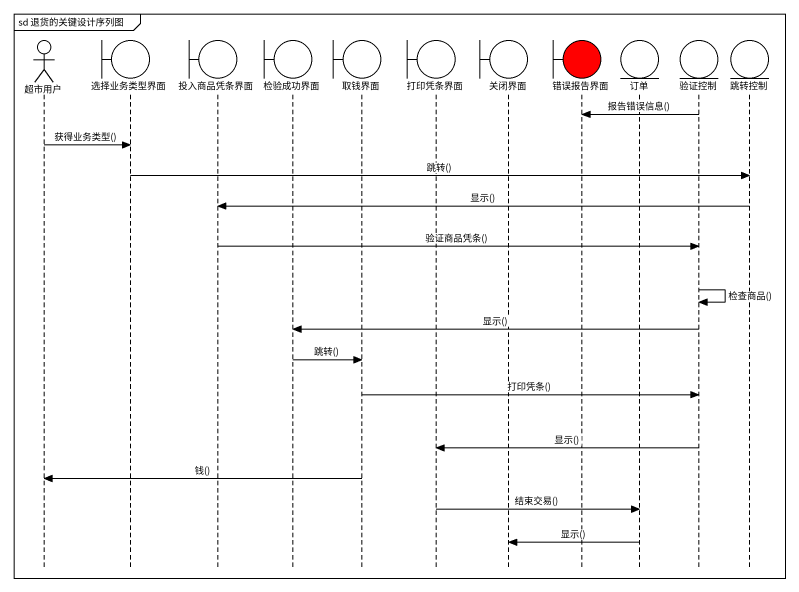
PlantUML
@startuml
mainframe sd 退货的关键设计序列图
hide footbox
actor 超市用户
boundary 选择业务类型界面
boundary 投入商品凭条界面
boundary 检验成功界面
boundary 取钱界面
boundary 打印凭条界面
boundary 关闭界面
boundary 错误报告界面 #FF0000
entity 订单
entity 验证控制
entity 跳转控制

验证控制 -> 错误报告界面 : 报告错误信息()
超市用户 -> 选择业务类型界面 : 获得业务类型()
选择业务类型界面 -> 跳转控制 : 跳转()
跳转控制 -> 投入商品凭条界面 : 显示()
投入商品凭条界面 -> 验证控制 : 验证商品凭条()
验证控制 -> 验证控制 : 检查商品()
验证控制 -> 检验成功界面 : 显示()
检验成功界面 -> 取钱界面 : 跳转()
取钱界面 -> 验证控制 : 打印凭条()
验证控制 -> 打印凭条界面 : 显示()
取钱界面 -> 超市用户 : 钱()
打印凭条界面 -> 订单 : 结束交易()
订单 -> 关闭界面 : 显示()
@enduml
